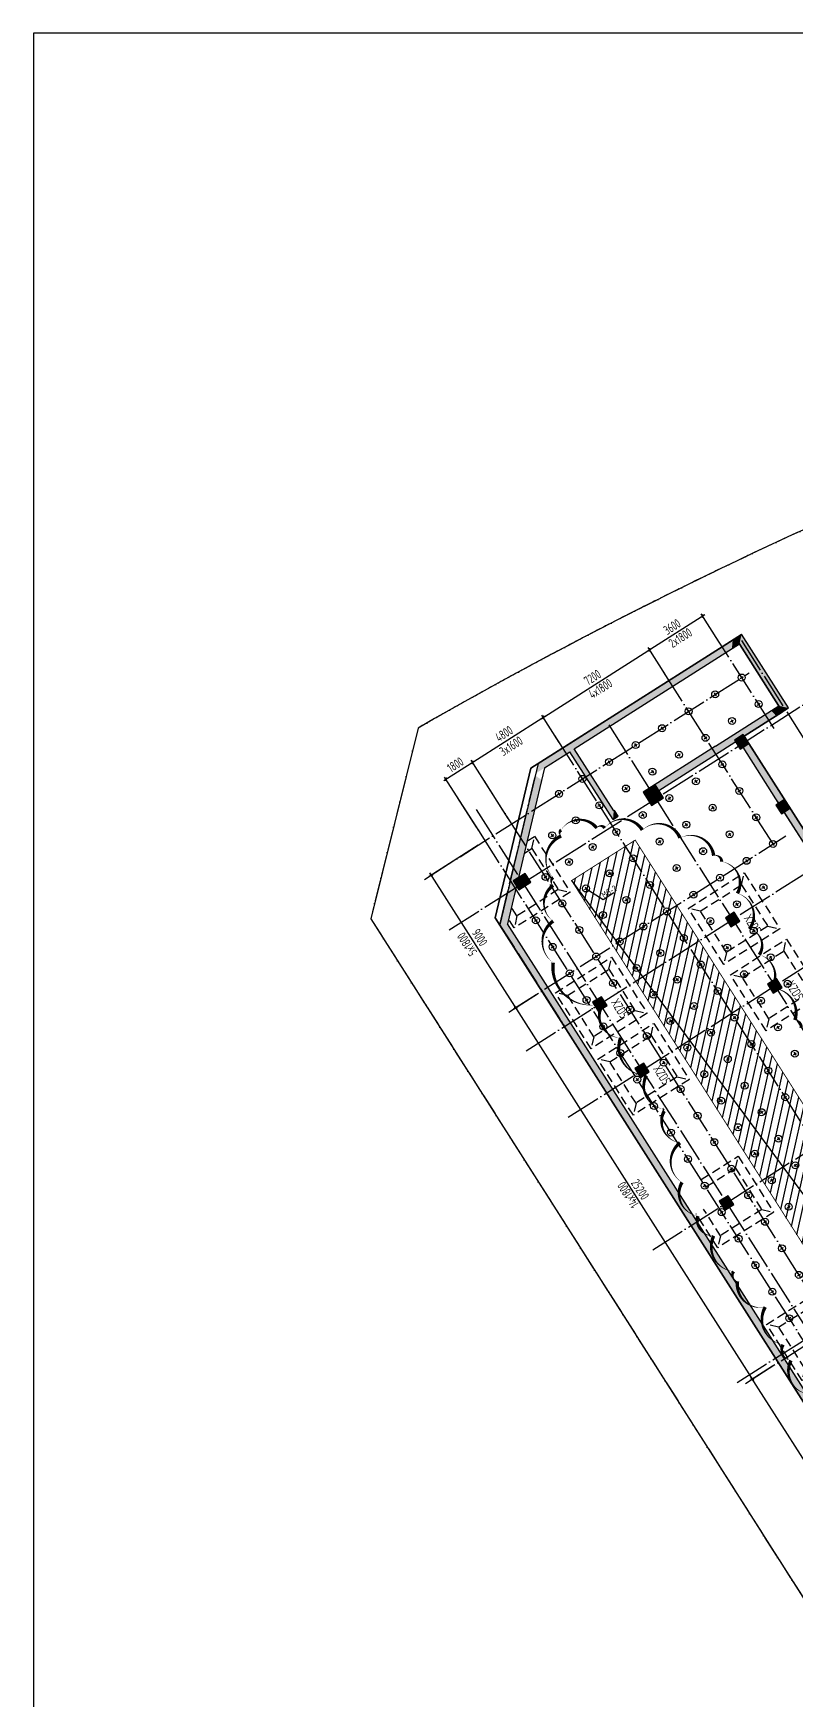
# Model space of a CAD drawing. Extents: x -190030 to 1780958, y -2186385 to 288330.
# Drawn here: x -190030 to -146409, y 192945 to 288330 of the extents above; entities that cross this region are included whole.
import ezdxf

# ---------------------------------------------------------------- set-up
doc = ezdxf.new("R2010")
doc.units = 0
doc.header["$LTSCALE"] = 1000
doc.header["$MEASUREMENT"] = 0
for name, pattern in [('ACAD_ISO04W100', [30, 24, -3, 0, -3]), ('DASHED', [0.75, 0.5, -0.25]), ('DOTE', [2.42, 2, -0.2, 0.02, -0.2])]:
    doc.linetypes.add(name, pattern=pattern)
doc.layers.add('04-不打印_辅助线', color=165, linetype='Continuous', plot=False)
doc.layers.add('04-不打印_面积', color=5, linetype='Continuous', plot=False)
for name, color, linetype in [('05-填充_天正', 26, 'Continuous'), ('104-13 B2核心筒$0$05-填充_天正', 26, 'Continuous'), ('104-13 B2核心筒$0$A_STR-砼墙', 51, 'Continuous'), ('5', 5, 'Continuous'), ('A_AXIS-轴线', 1, 'DOTE'), ('A_STR-砼墙', 51, 'Continuous'), ('COLU', 7, 'Continuous'), ('COLU_HATCH', 251, 'Continuous'), ('DIM', 3, 'Continuous'), ('DOTE', 4, 'DOTE'), ('HATCH', 16, 'Continuous'), ('jc', 5, 'Continuous'), ('M-用地 红线', 20, 'ACAD_ISO04W100'), ('s-base', 60, 'Continuous'), ('TEXT', 7, 'Continuous'), ('锚杆', 6, 'Continuous')]:
    doc.layers.add(name, color=color, linetype=linetype)
doc.styles.add('TSSD_Dimension', font='Tssdeng.shx', dxfattribs={"width": 0.7, "bigfont": 'hztxt.shx'})
doc.styles.add('TSSD_Rein', font='tssdeng.shx', dxfattribs={"width": 0.7, "bigfont": 'hztxt.shx'})
doc.dimstyles.new('TSSD_150_150', dxfattribs={"dimtxt": 525, "dimasz": 150, "dimexe": 150, "dimexo": 375, "dimgap": 150, "dimtad": 1, "dimdec": 0, "dimzin": 0, "dimdsep": 46, "dimtxsty": 'TSSD_Dimension', "dimblk": 'ARCHTICK', "dimblk1": 'ARCHTICK', "dimblk2": 'ARCHTICK', "dimcen": 0, "dimdle": 150, "dimclrt": 7, "dimadec": 0, "dimazin": 0, "dimtfac": 1, "dimtdec": 0, "dimtix": 1, "dimtmove": 2, "dimatfit": 3, "dimfxl": 1, "dimtolj": 1, "dimtzin": 0, "dimarcsym": 0})

# ---------------------------------------------------------------- blocks, each defined once
blk = doc.blocks.new('104 轴线')
for p, q in [((-279783, 168880), (-234647, 97919)), ((-296507, 152317), (-270772, 168686)), ((-287377, 164050), (-242241, 93088)), ((-292106, 145398), (-266371, 161767)), ((-294971, 159219), (-249835, 88258)), ((-289691, 141601), (-263956, 157970)), ((-284860, 134007), (-259125, 150376)), ((-280030, 126413), (-254295, 142782))]:
    blk.add_line(p, q)
at = {"layer": 'Defpoints'}
blk.add_lwpolyline([(13135, -2670), (19996, 9914), (18926, 200140), (-165691, 199501, 0.064843), (-234306, 190322, 0.064894), (-298282, 163874), (-300993, 152958), (-177498, -41043), (-162540, -55229), (-143745, -84755), (-123037, -89354), (13135, -2670)], format="xyb", close=True, dxfattribs=at)
blk = doc.blocks.new('A$C63741260')
at = {"layer": '04-不打印_辅助线'}
blk.add_lwpolyline([(0, -1242375), (416150, -1242375), (416150, -948025), (0, -948025)], close=True, dxfattribs=at)
blk.add_lwpolyline([(0, -1242375), (416150, -1242375), (416150, -948025), (0, -948025)], close=True, dxfattribs=at)
blk.add_lwpolyline([(0, -1242375), (416150, -1242375), (416150, -948025), (0, -948025)], close=True, dxfattribs=at)
blk.add_lwpolyline([(0, -1242375), (416150, -1242375), (416150, -948025), (0, -948025)], close=True, dxfattribs=at)
at = {"layer": '04-不打印_面积'}
blk.add_lwpolyline([(0, -1242375), (416150, -1242375), (416150, -948025), (0, -948025)], close=True, dxfattribs=at)
blk = doc.blocks.new('zhu1')
at = {"layer": 'COLU_HATCH'}
for points in [[(-165061, 104374), (-164739, 103868), (-164233, 104190), (-164555, 104696)], [(-170284, 101407), (-169801, 100647), (-169126, 101077), (-169609, 101836)], [(-162699, 100661), (-162377, 100155), (-161871, 100477), (-162193, 100983)], [(-177717, 96323), (-177395, 95817), (-176720, 96247), (-177042, 96753)], [(-165584, 94204), (-165262, 93698), (-164756, 94020), (-165078, 94526)], [(-163169, 90407), (-162847, 89901), (-162341, 90223), (-162663, 90729)], [(-173178, 89374), (-172856, 88867), (-172350, 89190), (-172672, 89696)], [(-170763, 85577), (-170441, 85071), (-169935, 85393), (-170257, 85899)], [(-165933, 77983), (-165611, 77477), (-165105, 77799), (-165427, 78305)]]:
    blk.add_hatch(color=8, dxfattribs=at).paths.add_polyline_path(points)
at = {"layer": 'A_STR-砼墙', "color": 8}
for p, q in [((-174694, 104054), (-164653, 110440)), ((-174226, 103877), (-164776, 109888)), ((-162522, 106344), (-164776, 109888)), ((-161970, 106222), (-164653, 110440)), ((-166150, 104037), (-162522, 106344)), ((-165935, 103699), (-161970, 106222)), ((-176293, 103037), (-174694, 104054)), ((-166150, 104037), (-170284, 101407)), ((-164570, 103975), (-164233, 104190)), ((-162692, 101022), (-164570, 103975)), ((-162354, 101236), (-164233, 104190)), ((-176293, 103037), (-178484, 93802)), ((-175941, 102786), (-174479, 103716)), ((-172010, 99835), (-174479, 103716)), ((-171972, 100333), (-174226, 103877)), ((-169395, 101499), (-165935, 103699)), ((-175941, 102786), (-178056, 93874)), ((-170284, 101407), (-170070, 101069)), ((-160845, 98863), (-162354, 101236)), ((-171930, 100360), (-171972, 100333)), ((-171715, 100023), (-171930, 100360)), ((-162531, 100769), (-162692, 101022)), ((-160985, 98339), (-162209, 100262)), ((-172010, 99835), (-171715, 100023)), ((-157883, 61415), (-178484, 93802)), ((-157546, 61629), (-178056, 93874))]:
    blk.add_line(p, q, dxfattribs=at)
at = {"layer": 'COLU', "color": 8}
for points in [[(-165061, 104374), (-164739, 103868), (-164233, 104190), (-164555, 104696)], [(-162699, 100661), (-162377, 100155), (-161871, 100477), (-162193, 100983)], [(-165584, 94204), (-165262, 93698), (-164756, 94020), (-165078, 94526)], [(-163169, 90407), (-162847, 89901), (-162341, 90223), (-162663, 90729)], [(-173178, 89374), (-172856, 88867), (-172350, 89190), (-172672, 89696)], [(-170763, 85577), (-170441, 85071), (-169935, 85393), (-170257, 85899)], [(-165933, 77983), (-165611, 77477), (-165105, 77799), (-165427, 78305)]]:
    blk.add_lwpolyline(points, close=True, dxfattribs=at)
for points in [[(-170284, 101407), (-169801, 100647), (-169126, 101077), (-169609, 101836), (-170284, 101407)], [(-177717, 96323), (-177395, 95817), (-176720, 96247), (-177042, 96753), (-177717, 96323)]]:
    blk.add_lwpolyline(points, dxfattribs=at)
blk = doc.blocks.new('XZD5')
at = {"layer": 's-base', "color": 8, "linetype": 'DASHED'}
for p, q in [((-765933, -204539), (-766433, -204039)), ((-763133, -204539), (-762633, -204039)), ((-765933, -207339), (-766433, -207839)), ((-763133, -207339), (-762633, -207839))]:
    blk.add_line(p, q, dxfattribs=at)
for points in [[(-762633, -204039), (-762633, -207839), (-766433, -207839), (-766433, -204039)], [(-763133, -204539), (-763133, -207339), (-765933, -207339), (-765933, -204539)]]:
    blk.add_lwpolyline(points, close=True, dxfattribs=at)
at = {"layer": 'TEXT', "color": 8, "style": 'TSSD_Rein', "width": 0.7}
blk.add_text('XZD5', height=525, rotation=359.99618, dxfattribs=at).set_placement((-764278, -205477))
blk = doc.blocks.new('_ArchTick')
at = {"color": 0, "linetype": 'ByBlock', "const_width": 0.4}
blk.add_lwpolyline([(-0.5, -0.5), (0.5, 0.5)], dxfattribs=at)
blk = doc.blocks.new('*D277')
at = {"layer": 'Defpoints', "color": 0, "transparency": 16777216}
for p in [(-147412, 212240), (-148889, 211300), (-129047, 183389)]:
    blk.add_point(p, dxfattribs=at)
at = {"layer": 'DIM', "color": 0, "lineweight": -2, "transparency": 16777216}
for p, q in [((-147728, 212038), (-149015, 211219)), ((-130443, 182322), (-148969, 211426)), ((-129363, 183188), (-130650, 182368))]:
    blk.add_line(p, q, dxfattribs=at)
at = {"layer": 'DIM', "color": 0, "lineweight": -2, "transparency": 16777216, "xscale": 150, "yscale": 150, "zscale": 150}
for p, rotation in [((-148889, 211300), 122.4790463259769), ((-130524, 182449), 302.4790463259769)]:
    blk.add_blockref('_ArchTick', p, dxfattribs=dict(at, rotation=rotation))
at = {"layer": 'DIM', "color": 7, "transparency": 16777216, "insert": (-139358, 197096), "char_height": 525, "attachment_point": 5, "rotation": 302.47905, "style": 'TSSD_Dimension'}
blk.add_mtext('\\A1;34200', dxfattribs=at)
blk = doc.blocks.new('*D278')
at = {"layer": 'Defpoints', "color": 0, "transparency": 16777216}
for p in [(-160944, 233498), (-162421, 232558), (-147412, 212240)]:
    blk.add_point(p, dxfattribs=at)
at = {"layer": 'DIM', "color": 0, "lineweight": -2, "transparency": 16777216}
for p, q in [((-161260, 233297), (-162547, 232477)), ((-148808, 211173), (-162501, 232684)), ((-147728, 212038), (-149015, 211219))]:
    blk.add_line(p, q, dxfattribs=at)
at = {"layer": 'DIM', "color": 0, "lineweight": -2, "transparency": 16777216, "xscale": 150, "yscale": 150, "zscale": 150}
for p, rotation in [((-162421, 232558), 122.4790463259769), ((-148889, 211300), 302.4790463259769)]:
    blk.add_blockref('_ArchTick', p, dxfattribs=dict(at, rotation=rotation))
at = {"layer": 'DIM', "color": 7, "transparency": 16777216, "insert": (-155307, 222150), "char_height": 525, "attachment_point": 5, "rotation": 302.47905, "style": 'TSSD_Dimension'}
blk.add_mtext('\\A1;25200', dxfattribs=at)
blk = doc.blocks.new('*D279')
at = {"layer": 'Defpoints', "color": 0, "transparency": 16777216}
for p in [(-164259, 242056), (-167254, 240150), (-160944, 233498)]:
    blk.add_point(p, dxfattribs=at)
at = {"layer": 'DIM', "color": 0, "lineweight": -2, "transparency": 16777216}
for p, q in [((-164576, 241855), (-167380, 240070)), ((-162340, 232431), (-167334, 240277)), ((-161260, 233297), (-162547, 232477))]:
    blk.add_line(p, q, dxfattribs=at)
at = {"layer": 'DIM', "color": 0, "lineweight": -2, "transparency": 16777216, "xscale": 150, "yscale": 150, "zscale": 150}
for p, rotation in [((-167254, 240150), 122.4790463259769), ((-162421, 232558), 302.4790463259769)]:
    blk.add_blockref('_ArchTick', p, dxfattribs=dict(at, rotation=rotation))
at = {"layer": 'DIM', "color": 7, "transparency": 16777216, "insert": (-164489, 236576), "char_height": 525, "attachment_point": 5, "rotation": 302.47905, "style": 'TSSD_Dimension'}
blk.add_mtext('\\A1;9000', dxfattribs=at)
blk = doc.blocks.new('*D280')
at = {"layer": 'Defpoints', "color": 0, "transparency": 16777216}
for p in [(-164899, 246599), (-162657, 243077), (-164175, 242110)]:
    blk.add_point(p, dxfattribs=at)
at = {"layer": 'DIM', "color": 0, "lineweight": -2, "transparency": 16777216}
for p, q in [((-166544, 245552), (-164772, 246680)), ((-162858, 243393), (-164979, 246726)), ((-164376, 242426), (-166498, 245759))]:
    blk.add_line(p, q, dxfattribs=at)
at = {"layer": 'DIM', "color": 0, "lineweight": -2, "transparency": 16777216, "xscale": 150, "yscale": 150, "zscale": 150}
for p, rotation in [((-164899, 246599), 32.4790463269994), ((-166417, 245633), 212.4790463269994)]:
    blk.add_blockref('_ArchTick', p, dxfattribs=dict(at, rotation=rotation))
at = {"layer": 'DIM', "color": 7, "transparency": 16777216, "insert": (-165880, 246464), "char_height": 525, "attachment_point": 5, "rotation": 32.47905, "style": 'TSSD_Dimension'}
blk.add_mtext('\\A1;1800', dxfattribs=at)
blk = doc.blocks.new('*D281')
at = {"layer": 'Defpoints', "color": 0, "transparency": 16777216}
for p in [(-160850, 249177), (-159733, 247423), (-162657, 243077)]:
    blk.add_point(p, dxfattribs=at)
at = {"layer": 'DIM', "color": 0, "lineweight": -2, "transparency": 16777216}
for p, q in [((-165025, 246519), (-160723, 249257)), ((-159934, 247739), (-160930, 249303)), ((-162858, 243393), (-164979, 246726))]:
    blk.add_line(p, q, dxfattribs=at)
at = {"layer": 'DIM', "color": 0, "lineweight": -2, "transparency": 16777216, "xscale": 150, "yscale": 150, "zscale": 150}
for p, rotation in [((-160850, 249177), 32.4790463269994), ((-164899, 246599), 212.4790463269994)]:
    blk.add_blockref('_ArchTick', p, dxfattribs=dict(at, rotation=rotation))
at = {"layer": 'DIM', "color": 7, "transparency": 16777216, "insert": (-163096, 248236), "char_height": 525, "attachment_point": 5, "rotation": 32.47905, "style": 'TSSD_Dimension'}
blk.add_mtext('\\A1;4800', dxfattribs=at)
blk = doc.blocks.new('*D282')
at = {"layer": 'Defpoints', "color": 0, "transparency": 16777216}
for p in [(-154776, 253043), (-153659, 251289), (-159733, 247423)]:
    blk.add_point(p, dxfattribs=at)
at = {"layer": 'DIM', "color": 0, "lineweight": -2, "transparency": 16777216}
for p, q in [((-160976, 249096), (-154649, 253124)), ((-153860, 251605), (-154856, 253170)), ((-159934, 247739), (-160930, 249303))]:
    blk.add_line(p, q, dxfattribs=at)
at = {"layer": 'DIM', "color": 0, "lineweight": -2, "transparency": 16777216, "xscale": 150, "yscale": 150, "zscale": 150}
for p, rotation in [((-154776, 253043), 32.4790463269994), ((-160850, 249177), 212.4790463269994)]:
    blk.add_blockref('_ArchTick', p, dxfattribs=dict(at, rotation=rotation))
at = {"layer": 'DIM', "color": 7, "transparency": 16777216, "insert": (-158034, 251458), "char_height": 525, "attachment_point": 5, "rotation": 32.47905, "style": 'TSSD_Dimension'}
blk.add_mtext('\\A1;7200', dxfattribs=at)
blk = doc.blocks.new('*D283')
at = {"layer": 'Defpoints', "color": 0, "transparency": 16777216}
for p in [(-151739, 254976), (-150622, 253222), (-153659, 251289)]:
    blk.add_point(p, dxfattribs=at)
at = {"layer": 'DIM', "color": 0, "lineweight": -2, "transparency": 16777216}
for p, q in [((-154902, 252963), (-151612, 255057)), ((-150824, 253538), (-151819, 255103)), ((-153860, 251605), (-154856, 253170))]:
    blk.add_line(p, q, dxfattribs=at)
at = {"layer": 'DIM', "color": 0, "lineweight": -2, "transparency": 16777216, "xscale": 150, "yscale": 150, "zscale": 150}
for p, rotation in [((-151739, 254976), 32.4790463269994), ((-154776, 253043), 212.4790463269994)]:
    blk.add_blockref('_ArchTick', p, dxfattribs=dict(at, rotation=rotation))
at = {"layer": 'DIM', "color": 7, "transparency": 16777216, "insert": (-153479, 254358), "char_height": 525, "attachment_point": 5, "rotation": 32.47905, "style": 'TSSD_Dimension'}
blk.add_mtext('\\A1;3600', dxfattribs=at)
blk = doc.blocks.new('锚杆')
at = {"layer": '锚杆'}
for p, q in [((-100, 0), (100, 0)), ((0, 100), (0, -100))]:
    blk.add_line(p, q, dxfattribs=at)
blk.add_circle((0, 0), 200, dxfattribs=at)

msp = doc.modelspace()

# ---------------------------------------------------------------- hatches: boundary and pattern name
at = {"layer": '104-13 B2核心筒$0$05-填充_天正'}
for points in [[(-150056.7, 253103.2), (-149624.9, 253377.8), (-149502.1, 253930), (-150013.2, 253604.9)], [(-147370.8, 249834), (-146818.6, 249711.1), (-149502.1, 253930), (-149624.9, 253377.8)], [(-159315.5, 247372), (-159075.2, 247366.8), (-149962.4, 253163.2), (-149839.6, 253715.3), (-159543, 247543.3)], [(-150999, 247526.2), (-150784.3, 247188.7), (-147156.1, 249496.5), (-147708.3, 249619.3)], [(-147525.8, 249261.3), (-146818.6, 249711.1), (-147370.8, 249834), (-147811.5, 249553.7)], [(-161142, 246526.3), (-161257.9, 246037.7), (-161214, 246006.4), (-159328.3, 247205.8), (-159315.5, 247372), (-159543, 247543.3)], [(-156859.5, 243324.4), (-156821.1, 243823), (-159075.2, 247366.8), (-159315.5, 247372), (-159328.3, 247205.8)], [(-155133.5, 244896.4), (-154918.8, 244558.9), (-150784.3, 247188.7), (-150999, 247526.2)], [(-147540.6, 244511.3), (-147203.1, 244726), (-149081.6, 247679.2), (-149419.1, 247464.5)], [(-160952, 245594.5), (-161303.7, 245844.9), (-163333.1, 237291.7), (-162904.9, 237363.8)], [(-145656.6, 242108.3), (-145693.8, 242353), (-147203.1, 244726), (-147540.6, 244511.3), (-145834.4, 241828.7)], [(-156859.5, 243324.4), (-156564.2, 243512.3), (-156778.9, 243849.8), (-156821.1, 243823)], [(-163220.4, 237766.7), (-163333.1, 237291.7), (-142732.4, 204904.2), (-142394.9, 205118.9), (-163166.9, 237775.7)]]:
    msp.add_hatch(color=8, dxfattribs=at).paths.add_polyline_path(points)
at = {"layer": 'HATCH'}
h = msp.add_hatch(dxfattribs=at)
h.set_pattern_fill('METAL', color=256, scale=100, style=0)
h.set_pattern_definition([(77.4591, (-137943.7, 218616.5), (-390.4565, 86.8544), [])])
h.paths.add_polyline_path([(-136266.7, 211766.8), (-127105.5, 217594), (-129070.4, 220683.2), (-138231.7, 214856), (-155590.8, 242147.4), (-159231.5, 239831.7), (-125605.2, 186965.9), (-121964.6, 189281.6)])

# ---------------------------------------------------------------- linework, layer by layer
at = {"layer": '04-不打印_辅助线'}
msp.add_lwpolyline([(-190030.1, -6020), (226119.9, -6020), (226119.9, 288330), (-190030.1, 288330)], close=True, dxfattribs=at)
at = {"layer": '04-不打印_面积', "color": 1}
msp.add_lwpolyline([(-145656.6, 210432.1, 0, 200, -0.5205671), (-146677.1, 212358.4, 0, 200, -0.5205671), (-147130.6, 213264.8, 0, 200, -0.5205671), (-148151.2, 215417.7, 0, 200, -0.5205671), (-149738.6, 216890.7, 0, 200, -0.5205671), (-149965.4, 217457.2, 0, 200, -0.5205671), (-151099.3, 219496.8, 0, 200, -0.5205671), (-152006.4, 220629.8, 0, 200, -0.5205671), (-152913.6, 222556.1, 0, 200, -0.5205671), (-152913.6, 222556.1, 0, 200, -0.5205671), (-153026.9, 224822.2, 0, 200, -0.5205671), (-153934.1, 226635.1, 0, 200, -0.5205671), (-153934.1, 226748.4, 0, 200, -0.5205671), (-154954.6, 228674.7, 0, 200, -0.5205671), (-156428.7, 230827.5, 0, 200, -0.5205671), (-157562.6, 232527.1, 0, 200, -0.5205671), (-157676, 232753.8, 0, 200, -0.5205671), (-160283.9, 235133.2, 0, 200, -0.5205671), (-160283.9, 237512.7, 0, 200, -0.5205671), (-160283.9, 239552.2, 0, 200, -0.5205671), (-160283.9, 240005.4, 0, 200, -0.5205671), (-159830.4, 242384.9, 0, 200, -0.5205671), (-159830.4, 242724.8, 0, 200, -0.5205671), (-157789.3, 242838.1, 0, 200, -0.5205671), (-157335.8, 242838.1, 0, 200, -0.5205671), (-155181.4, 242724.8, 0, 200, -0.5205671), (-153026.9, 242271.6, 0, 200, -0.5205671), (-151099.3, 241251.8, 0, 200, -0.5205671), (-150645.8, 240911.9, 0, 200, -0.5205671), (-149738.6, 239099, 0, 200, -0.5205671), (-149058.3, 237059.4, 0, 200, -0.5205671), (-148491.3, 235586.4, 0, 200, -0.5205671), (-147811, 233660.2, 0, 200, -0.5205671), (-146450.3, 231847.3, 0, 200, -0.5205671), (-146110.1, 231394.1, 0, 200, -0.5205671)], format="xyseb", dxfattribs=at)
at = {"layer": '104-13 B2核心筒$0$A_STR-砼墙', "color": 8}
for p, q in [((-159543, 247543.3), (-149502.1, 253930)), ((-146818.6, 249711.1), (-149502.1, 253930)), ((-159075.2, 247366.8), (-149624.9, 253377.8)), ((-147370.8, 249834), (-149624.9, 253377.8)), ((-150999, 247526.2), (-147370.8, 249834)), ((-150784.3, 247188.7), (-146818.6, 249711.1)), ((-161142, 246526.3), (-159543, 247543.3)), ((-160790.3, 246275.9), (-159328.3, 247205.8)), ((-156859.5, 243324.4), (-159328.3, 247205.8)), ((-156821.1, 243823), (-159075.2, 247366.8)), ((-150999, 247526.2), (-155133.5, 244896.4)), ((-154243.8, 244988.2), (-150784.3, 247188.7)), ((-149419.1, 247464.5), (-149081.6, 247679.2)), ((-147540.6, 244511.3), (-149419.1, 247464.5)), ((-147203.1, 244726), (-149081.6, 247679.2)), ((-161142, 246526.3), (-163333.1, 237291.7)), ((-160790.3, 246275.9), (-162904.9, 237363.8)), ((-155133.5, 244896.4), (-154918.8, 244558.9)), ((-145834.4, 241828.7), (-147540.6, 244511.3)), ((-145693.8, 242353), (-147203.1, 244726)), ((-156859.5, 243324.4), (-156564.2, 243512.3)), ((-156778.9, 243849.8), (-156821.1, 243823)), ((-156564.2, 243512.3), (-156778.9, 243849.8)), ((-142732.4, 204904.2), (-163333.1, 237291.7)), ((-142394.9, 205118.9), (-162904.9, 237363.8))]:
    msp.add_line(p, q, dxfattribs=at)
at = {"layer": '5', "linetype": 'DASHED', "const_width": 50}
msp.add_lwpolyline([(-136266.7, 211766.8), (-121964.6, 189281.6), (-125605.2, 186965.9), (-159231.5, 239831.7), (-155590.8, 242147.4), (-138231.7, 214856)], dxfattribs=at)
at = {"layer": 'A_AXIS-轴线'}
for p, q in [((-163333.1, 237291.7), (-161336.8, 245705.3)), ((-163595.1, 237703.6), (-159638.4, 231483.1))]:
    msp.add_line(p, q, dxfattribs=at)
at = {"layer": 'A_AXIS-轴线', "color": 8}
msp.add_line((-163333.1, 237291.7), (-161336.8, 245705.3), dxfattribs=at)
at = {"layer": 'Defpoints', "color": 8}
msp.add_lwpolyline([(143408.1, 82020), (150269.1, 94604), (149199.1, 284830), (-35417.9, 284191, 0.0648429), (-104032.9, 275012, 0.0648942), (-168008.9, 248564), (-170719.9, 237648), (-47224.9, 43647), (-32266.9, 29461), (-13471.9, -65), (7236.1, -4664), (143408.1, 82020)], format="xyb", close=True, dxfattribs=at)
at = {"layer": 'DIM'}
for p, q in [((-159231.5, 239831.7), (-121964.6, 189281.6)), ((-158407, 239380.5), (-157430.9, 238749.8)), ((-157430.9, 238749.8), (-156807.7, 239146.2))]:
    msp.add_line(p, q, dxfattribs=at)
at = {"layer": 'DOTE'}
for p, q in [((-147637.7, 248533.5), (-151094.3, 253963.7)), ((-147700.6, 241928.3), (-154131.2, 252030.5)), ((-167647.6, 239899.6), (-149068.9, 251726)), ((-120123.2, 185197.5), (-160205, 248164.2)), ((-124172.4, 182619.9), (-164254.2, 245586.6)), ((-125690.9, 181653.4), (-165772.7, 244620)), ((-162814.7, 232307.3), (-146969.6, 242393.6)), ((-149282.5, 211048.9), (-123047.8, 227748.7))]:
    msp.add_line(p, q, dxfattribs=at)
at = {"layer": 'jc', "color": 8}
for points in [[(-161565.7, 246256.8), (-149839.6, 253715.3)], [(-149839.6, 253715.3), (-147156.1, 249496.5)], [(-147156.1, 249496.5), (-149349.9, 248101)], [(-149349.9, 248101), (-145693.8, 242353)], [(-163595.1, 237703.6), (-161565.7, 246256.8)], [(-128053.8, 181827), (-163595.1, 237703.6)]]:
    msp.add_lwpolyline(points, close=True, dxfattribs=at)
at = {"layer": 'M-用地 红线', "color": 8, "ltscale": 0.05}
msp.add_line((-170719.9, 237648), (-47224.9, 43647), dxfattribs=at)
msp.add_lwpolyline([(143408.1, 82020), (150269.1, 94604), (149199.1, 284830), (-35417.9, 284191, 0.0648429), (-104032.9, 275012, 0.0648942), (-168008.9, 248564), (-170719.9, 237648), (-47224.9, 43647), (-32266.9, 29461), (-13471.9, -65), (7236.1, -4664), (143408.1, 82020)], format="xyb", close=True, dxfattribs=at)
msp.add_lwpolyline([(143408.1, 82020), (150269.1, 94604), (149199.1, 284830), (-35417.9, 284191, 0.0648429), (-104032.9, 275012, 0.0648942), (-168008.9, 248564), (-170719.9, 237648), (-47224.9, 43647), (-32266.9, 29461), (-13471.9, -65), (7236.1, -4664), (143408.1, 82020)], format="xyb", close=True, dxfattribs=at)
at = {"layer": 's-base', "color": 8, "linetype": 'DASHED'}
for p, q in [((-161500, 241676.1), (-161346.5, 242366.3)), ((-159997.3, 239313.5), (-159307.1, 239160)), ((-162359.9, 237810.7), (-162513.4, 237120.5)), ((-149853.7, 223366.2), (-149700.2, 224056.4)), ((-148350.9, 221003.6), (-147660.7, 220850.1)), ((-150713.5, 219500.8), (-150867.1, 218810.6))]:
    msp.add_line(p, q, dxfattribs=at)
for points in [[(-161784, 242088.1), (-161346.5, 242366.3), (-159307.1, 239160), (-162513.4, 237120.5), (-162840.6, 237634.9)], [(-161949.5, 241390.2), (-161500, 241676.1), (-159997.3, 239313.5), (-162359.9, 237810.7), (-162679.6, 238313.4)], [(-151809.4, 222714.8), (-149700.2, 224056.4), (-147660.7, 220850.1), (-150867.1, 218810.6), (-152101.6, 220751.5)], [(-151541.1, 222292.9), (-149853.7, 223366.2), (-148350.9, 221003.6), (-150713.5, 219500.8), (-151679.7, 221019.9)]]:
    msp.add_lwpolyline(points, dxfattribs=at)

# ---------------------------------------------------------------- block references
at = {"color": 8, "rotation": 302.4629432910527}
for p in [(434189.7, -296872.8), (436604.8, -300669.8), (426595.7, -301703.1), (426595.7, -301703.1), (429010.8, -305500.1), (438671.4, -320688)]:
    msp.add_blockref('XZD5', p, dxfattribs=at)
at = {"layer": '04-不打印_面积'}
msp.add_blockref('A$C63741260', (-190030.1, 1236354.8), dxfattribs=at)
at = {"layer": '05-填充_天正', "color": 8, "rotation": 359.9998411280657}
msp.add_blockref('zhu1', (15151.3, 143489.5), dxfattribs=at)
at = {"layer": 'A_AXIS-轴线', "rotation": 7.036962474964308e-07}
msp.add_blockref('104 轴线', (130273.5, 84689.5), dxfattribs=at)
at = {"layer": '锚杆', "rotation": 32.4790463269994}
for p in [(-149496.6, 251453.7), (-151015, 250487.2), (-148530, 249935.3), (-152533.5, 249520.6), (-150048.4, 248968.7), (-154051.9, 248554), (-151566.9, 248002.1), (-155570.4, 247587.4), (-153085.4, 247035.5), (-157088.9, 246620.8), (-154603.8, 246068.9), (-150600.3, 246483.7), (-158607.3, 245654.2), (-156122.3, 245102.4), (-152118.8, 245517.1), (-149633.7, 244965.2), (-159957.1, 244795), (-157640.7, 244135.8), (-153637.2, 244550.5), (-151152.2, 243998.6), (-158990.5, 243276.6), (-155155.7, 243583.9), (-152670.6, 243032), (-148667.1, 243446.7), (-160340.2, 242417.4), (-156674.1, 242617.3), (-154189.1, 242065.4), (-150185.6, 242480.2), (-158023.9, 241758.1), (-155707.6, 241098.9), (-151704.1, 241513.6), (-147700.6, 241928.3), (-159373.6, 240898.9), (-157057.3, 240239.7), (-153222.5, 240547), (-149219, 240961.7), (-160723.4, 240039.8), (-158407, 239380.5), (-154741, 239580.4), (-150737.5, 239995.1), (-148252.4, 239443.2), (-159756.8, 238521.3), (-156090.7, 238721.2), (-152255.9, 239028.5), (-149770.9, 238476.7), (-161275.2, 237554.7), (-157440.5, 237862), (-153774.4, 238061.9), (-151289.4, 237510.1), (-158790.2, 237002.8), (-156473.9, 236343.6), (-155124.1, 237202.8), (-152807.8, 236543.5), (-148804.3, 236958.2), (-160308.7, 236036.3), (-157823.6, 235484.4), (-154157.6, 235684.3), (-150322.8, 235991.6), (-147837.7, 235439.7), (-159342.1, 234517.8), (-155507.3, 234825.1), (-151841.2, 235025), (-149356.2, 234473.2), (-156857, 233965.9), (-153191, 234165.8), (-150874.6, 233506.6), (-146871.1, 233921.3), (-158375.5, 232999.3), (-154540.7, 233306.7), (-152224.4, 232647.4), (-148389.6, 232954.7), (-155890.4, 232447.5), (-153574.1, 231788.2), (-149908.1, 231988.1), (-157408.9, 231480.9), (-154923.9, 230929), (-151257.8, 231128.9), (-147423, 231436.2), (-156442.3, 229962.4), (-152607.5, 230269.7), (-150291.2, 229610.5), (-148941.5, 230469.7), (-146456.4, 229917.8), (-153957.3, 229410.6), (-151641, 228751.3), (-147974.9, 228951.2), (-155475.7, 228444), (-152990.7, 227892.1), (-149324.6, 228092), (-154509.2, 226925.5), (-150674.4, 227232.8), (-147008.3, 227432.7), (-152024.1, 226373.6), (-148358, 226573.5), (-153542.6, 225407.1), (-151057.5, 224855.2), (-149707.8, 225714.4), (-147391.5, 225055.1), (-152576, 223888.6), (-148741.2, 224195.9), (-150090.9, 223336.7), (-146424.9, 223536.6), (-151609.4, 222370.1), (-147774.6, 222677.4), (-149124.4, 221818.3), (-146808, 221159), (-150642.8, 220851.7), (-148157.8, 220299.8), (-149676.2, 219333.2), (-147191.2, 218781.3), (-148709.7, 217814.8), (-146224.6, 217262.9), (-147743.1, 216296.3), (-146776.5, 214777.8)]:
    msp.add_blockref('锚杆', p, dxfattribs=at)

# ---------------------------------------------------------------- texts
at = {"layer": 'TEXT', "style": 'TSSD_Rein', "width": 0.7}
for s, height, rotation, p in [('2x1800', 525, 32.479046, (-153455.7, 253131.5)), ('4x1800', 525, 32.479046, (-158038.9, 250214)), ('3x1600', 525, 32.479046, (-163138.3, 246939.1)), ('MG-2', 350, 32.459124, (-157372.4, 238808)), ('5x1800', 525, 122.479046, (-164612.3, 235731.7)), ('14x1800', 525, 122.479046, (-155343.9, 221305.2))]:
    msp.add_text(s, height=height, rotation=rotation, dxfattribs=at).set_placement(p)

# ---------------------------------------------------------------- dimensions: what is measured, and where the dimension line sits
at = {"layer": 'DIM'}
for base, p1, p2, angle, picture, middle in [((-151738.8, 254976.2), (-153659.1, 251288.9), (-150622.2, 253222.1), 32.479046, '*D283', (-153478.8, 254357.6)), ((-154775.8, 253043.1), (-159733, 247422.6), (-153659.1, 251288.9), 32.479046, '*D282', (-158034.2, 251457.9)), ((-160849.6, 249176.7), (-162656.5, 243076.7), (-159733, 247422.6), 32.479046, '*D281', (-163095.7, 248235.9)), ((-164898.8, 246599.2), (-164175, 242110.1), (-162656.5, 243076.7), 32.479046, '*D280', (-165879.6, 246463.9)), ((-167253.8, 240150.2), (-160943.9, 233498.2), (-164259.4, 242056.4), 122.479046, '*D279', (-164489.4, 236575.6)), ((-162420.9, 232558), (-147411.7, 212239.7), (-160943.9, 233498.2), 122.479046, '*D278', (-155306.8, 222150.3)), ((-148888.7, 211299.5), (-129046.6, 183389), (-147411.7, 212239.7), 122.479046, '*D277', (-139358.2, 197095.7))]:
    dim = msp.add_linear_dim(base=base, p1=p1, p2=p2, angle=angle, dimstyle='TSSD_150_150', dxfattribs=at)
    dim.commit()
    dim.dimension.update_dxf_attribs({"geometry": picture, "text_midpoint": middle})

doc.saveas('drawing.dxf')
